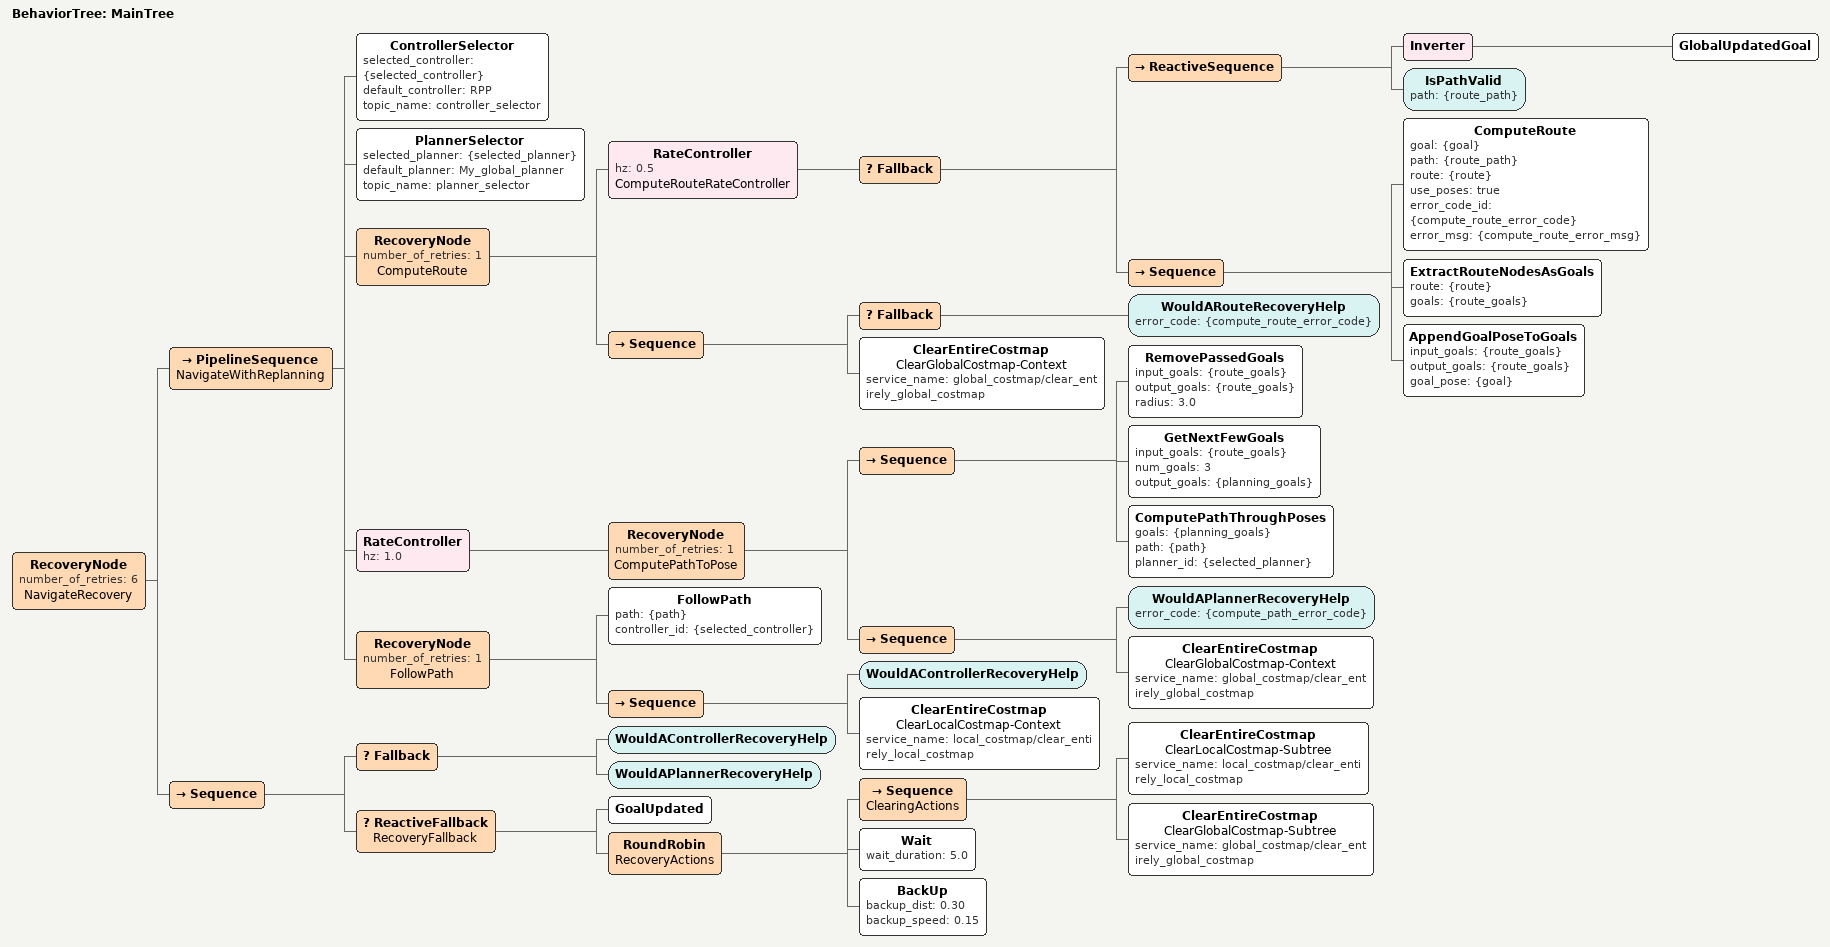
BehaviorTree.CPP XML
<root BTCPP_format="4" main_tree_to_execute="MainTree">
  <BehaviorTree ID="MainTree">
    <RecoveryNode number_of_retries="6" name="NavigateRecovery">
      <PipelineSequence name="NavigateWithReplanning">
        <ControllerSelector selected_controller="{selected_controller}" default_controller="RPP" topic_name="controller_selector"/>
        <PlannerSelector selected_planner="{selected_planner}" default_planner="My_global_planner" topic_name="planner_selector"/>

        <!-- Compute a new route if a new goal is found or the path is no longer valid, with contextual recoveries. Stores its node as `goals` -->
        <RecoveryNode number_of_retries="1" name="ComputeRoute">
          <RateController hz="0.5" name="ComputeRouteRateController">
              <Fallback>
                <ReactiveSequence>
                  <Inverter>
                    <GlobalUpdatedGoal/>
                  </Inverter>
                  <!-- Recompute route if route path is blocked (if not also using Route Tracking, who's collision monitor would do this for you) -->
                  <IsPathValid path="{route_path}"/>
                </ReactiveSequence>
                <Sequence>
                  <ComputeRoute goal="{goal}" path="{route_path}" route="{route}" use_poses="true" error_code_id="{compute_route_error_code}" error_msg="{compute_route_error_msg}"/>
                  <!-- Set these route nodes as goals for navigating through, including the final goal pose of the action request -->
                  <ExtractRouteNodesAsGoals route="{route}" goals="{route_goals}"/>
                  <AppendGoalPoseToGoals input_goals="{route_goals}" output_goals="{route_goals}" goal_pose="{goal}"/>
                </Sequence>
              </Fallback>
            </RateController>
          <Sequence>
            <Fallback>s
              <WouldARouteRecoveryHelp error_code="{compute_route_error_code}"/>
            </Fallback>
            <ClearEntireCostmap name="ClearGlobalCostmap-Context" service_name="global_costmap/clear_entirely_global_costmap"/>
          </Sequence>
        </RecoveryNode>

        <!-- Compute a path through the next couple of route nodes to consider environmental conditions and behavioral constraints, with contextual recoveries -->
        <RateController hz="1.0">
          <RecoveryNode number_of_retries="1" name="ComputePathToPose">
            <Sequence>
              <RemovePassedGoals input_goals="{route_goals}" output_goals="{route_goals}" radius="3.0"/>
              <GetNextFewGoals input_goals="{route_goals}" num_goals="3" output_goals="{planning_goals}"/>
              <ComputePathThroughPoses goals="{planning_goals}" path="{path}" planner_id="{selected_planner}"/>
            </Sequence>
            <Sequence>
              <WouldAPlannerRecoveryHelp error_code="{compute_path_error_code}"/>
              <ClearEntireCostmap name="ClearGlobalCostmap-Context" service_name="global_costmap/clear_entirely_global_costmap"/>
            </Sequence>
          </RecoveryNode>
        </RateController>

        <!-- Follow the path computed by the planner, with contextual recoveries -->
        <RecoveryNode number_of_retries="1" name="FollowPath">
          <FollowPath path="{path}" controller_id="{selected_controller}" />
          <Sequence>
            <WouldAControllerRecoveryHelp/>
            <ClearEntireCostmap name="ClearLocalCostmap-Context" service_name="local_costmap/clear_entirely_local_costmap"/>
          </Sequence>
        </RecoveryNode>
      </PipelineSequence>
      <Sequence>
        <Fallback>
          <WouldAControllerRecoveryHelp/>
          <WouldAPlannerRecoveryHelp />
        </Fallback>
        <ReactiveFallback name="RecoveryFallback">
          <GoalUpdated/>
          <RoundRobin name="RecoveryActions">
            <Sequence name="ClearingActions">
              <ClearEntireCostmap name="ClearLocalCostmap-Subtree" service_name="local_costmap/clear_entirely_local_costmap"/>
              <ClearEntireCostmap name="ClearGlobalCostmap-Subtree" service_name="global_costmap/clear_entirely_global_costmap"/>
            </Sequence>
            <Wait wait_duration="5.0" />
            <BackUp backup_dist="0.30" backup_speed="0.15"/>
          </RoundRobin>
        </ReactiveFallback>
      </Sequence>
    </RecoveryNode>
  </BehaviorTree>
</root>
